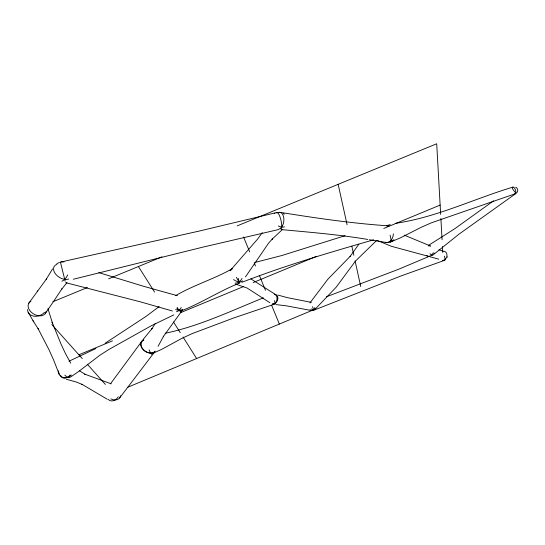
<?xml version="1.0" encoding="UTF-8"?>
<svg xmlns="http://www.w3.org/2000/svg" width="545" height="545" viewBox="0 0 545 545"><rect width="100%" height="100%" fill="white"/><g stroke="black" fill="none" stroke-linecap="round" stroke-linejoin="round"><path stroke-width="0.82" d="M58.567 371.445L58.594 370.838M512.3 187.787C511.578 188.032 516.156 194.02 516.054 192.705M447.704 256.804L447.602 257.226M434.304 253.078L434.011 253.697M158.077 346.368L163.582 336.204L163.296 336.626L182.507 309.982M52.579 268.855L46.175 279.415L46.543 278.904L28.783 303.224M155.38 323.28L151.789 328.976L152.082 328.553L142.933 339.726M262.22 232.674L257.949 238.676L230.085 270.736A8.059 4.912 37.5 0 1 231.284 269.782M358.862 244.208L350.074 256.511L350.326 256.204L327.811 279.292L309.955 302.918M53.723 301.208L61.898 288.877L61.544 289.395L66.96 282.637M245.488 276.901L268.61 243.104L272.595 238.717L272.084 239.201L282.583 229.37M517.028 192.474C518.431 190.777 517.675 187.971 515.631 187.167M45.16 313.709L53.349 301.767M37.278 291.405L37.673 290.86M110.485 383.796L141.877 341.211M119.587 398.007L154.119 352.622M391.385 239.984L389.525 241.782A8.407 5.709 -82.1 0 1 386.03 242.443A8.407 5.736 -82.2 0 0 393.388 233.853M315.01 309.349L336.17 287.181L355.504 261.035L376.425 240.652M393.953 239.671L391.535 241.592M159.174 306.535L145.903 316.495L105.09 343.261M493.572 200.833L454.782 228.716L428.261 245.543M516.258 193.237L458.924 234.207L432.519 255.367A5.259 1.07 53.6 0 1 429.978 253.629M231.714 269.128L232.259 268.76M56.803 263.705L59.514 262.343M70.543 377.051L78.609 371.52L99.796 355.299L108.802 349.529L151.374 325.719L173.78 314.887M151.408 354.032L161.702 349.345L181.655 338.506L191.826 333.731L233.505 318.035L275.327 303.878L274.448 300.663M274.339 213.517L274.939 213.184M95.825 348.582L69.011 361.199M175.619 295.628C193.768 285.042 214.049 279.074 232.313 268.699M239.207 283.216C218.961 291.255 200.792 303.476 180.395 311.181M263.399 297.843C231.169 310.854 199.368 326.155 165.162 333.281M428.874 256.525L398.456 269.312L326.441 296.773M127.312 387.427L313.763 309.717M78.882 354.795L112.481 340.877M180.456 312.701L243.778 286.466M253.153 282.576L316.502 256.327M383.789 228.444L440.135 205.09M52.885 301.732L87.411 287.522M108.598 278.802L161.926 256.852M237.17 225.889L436.709 143.764L440.66 214.396M390.315 242.13L400.807 237.681L421.156 227.306L431.497 222.782L515.277 193.748M313.552 310.33L401.004 275.961L444.679 260.292M512.954 187.092C473.843 198.877 436.525 217.332 395.806 223.28M345.012 235.706L281.874 255.516L254.903 262.465M241.857 282.324C284.946 265.599 329.309 252.526 373.713 239.807M386.364 225.787L390.254 224.601M73.323 279.251L203.115 247.083L278.461 229.581M276.724 212.523L199.068 231.1L60.427 262.125L60.502 262.479M61.306 261.92L64.044 261.886M428.602 245.986L429.031 245.938M275.974 304.601L286.002 305.765L311.359 310.521M281.206 229.568C310.139 232.299 339.174 234.609 367.848 239.466M388.51 225.841C352.029 223.443 315.848 218.054 279.762 212.291M386.609 242.545L369.428 239.752M311.331 302.373L287.583 297.693L277.855 295.056M429.644 256.654L438.752 259.188M442.036 250.727L438.977 249.78M385.192 242.259L385.88 242.423M65.672 282.671L139.888 301.692L172.397 311.004M177.438 295.717L144.105 286.445L98.815 272.623M66.32 379.259L76.348 382.038L82.54 384.586L81.839 384.211L107.154 399.185M427.471 256.061L391.283 246.258L377.467 240.543M235.733 284.156L247.062 287.992L269.843 302.7M111.207 383.83L84.768 374.17L85.456 374.531L79.556 370.845M430.461 245.972L404.172 235.113M276.022 294.818L250.925 278.917M283.386 213.558L284.279 214.212M51.836 324.568L82.268 358.583M87.343 364.258L105.396 384.436M28.149 312.319L33.729 321.857M32.979 320.692L38.715 329.623L38.068 328.621L48.9 349.536L53.478 359.645L59.269 374.463M138.416 266.532L154.582 292.079M173.474 321.938L180.286 332.702M183.011 337.008L196.636 358.535M70.755 363.181L65.598 353.862L60.917 343.861L52.088 322.122L52.47 323.171L47.933 308.593M243.567 237L249.692 251.899M254.202 262.874L255.496 266.008M259.359 275.416L265.49 290.322M271.614 305.227L279.353 324.057M60.427 262.125L65.182 281.274M338.159 184.319L347.09 224.744M351.825 246.183L353.828 255.244M355.102 261.007L360.742 286.541M440.885 218.497L442.077 239.786M442.458 246.524L442.792 252.485M120.54 395.738A7.889 6.022 34.6 0 1 110.88 398.885M118.279 396.821A8.073 6.077 -61.6 0 1 108.067 399.219M70.169 374.974A7.548 5.436 -60.4 0 1 60.488 375.205M69.917 377.46A7.358 3.427 58.3 0 1 64.855 375.117M71.388 375.055A7.65 6.268 -25.3 0 1 63.343 377.522A7.65 6.268 -25.3 0 1 58.751 372.221M46.175 311.195A9.742 6.758 30.5 0 1 33.218 313.75A9.742 6.758 30.5 0 1 30.902 301.331M44.513 312.333A9.912 7.725 -22.1 0 1 33.797 316.175A9.912 7.725 -22.1 0 1 27.55 309.546M181.437 310.452A8.025 2.548 58.6 0 1 176.941 308.293M181.26 307.475A8.052 5.3 -73.3 0 1 176.512 311.726M182.636 309.417A8.052 5.498 33 0 1 175.619 309.478M180.586 310.909A8.025 1.424 64.5 0 1 177.125 307.353M154.739 351.716A8.325 5.893 35.5 0 1 143.512 349.747A8.325 5.893 35.5 0 1 143.328 340.066M155.27 351.096A8.332 6.09 32.3 0 1 143.383 349.958A8.332 6.09 32.3 0 1 143.846 339.91M151.456 353.93A8.311 0.77 69.8 0 1 149.105 349.876M274.38 294.443A5.014 4.026 -57.6 0 1 277.8 299.396A5.014 4.026 -57.6 0 1 272.337 303.926M274.544 294.266A5.014 3.379 -79.1 0 1 276.901 299.859A5.014 3.379 -79.1 0 1 272.609 304.11M242.082 278.481A8.059 6.227 -57.3 0 1 235.093 283.196M242.593 280.852A8.059 4.912 37.5 0 1 233.553 279.578M239.964 282.875A8.052 0.811 64.5 0 1 236.462 277.364M238.26 278.372A8.052 0.92 72.8 0 1 238.901 283.291M68.684 279.067A10.096 6.588 31.9 0 1 55.597 274.101A10.096 6.588 31.9 0 1 56.946 264.352M67.628 274.898A9.919 5.593 -72.5 0 1 61.851 281.186M284.463 226.836A8.522 4.633 37.7 0 1 278.257 225.923M276.376 212.931A8.529 2.18 76.7 0 1 280.6 218.824A8.529 2.18 76.7 0 1 280.934 229.009M277.718 212.843A8.529 4.973 -83 0 1 283.87 218.606A8.529 4.973 -83 0 1 278.931 229.159M314.806 307.564A3.999 2.827 -79.4 0 1 310.112 309.751M315.426 308.736A3.999 2.398 40.5 0 1 311.256 308.954M312.53 306.685A3.999 0.347 68.8 0 1 313.164 309.792M442.302 251.443A4.748 3.876 -69.1 0 1 446.995 255.169A4.748 3.876 -69.1 0 1 442.438 260.517M444.359 256.15A4.748 1.185 68.1 0 1 444.23 260.128M433.309 252.716A5.246 4.224 -69.3 0 1 426.374 255.367M429.964 246.04A5.246 4.224 -69.3 0 1 430.421 246.061M390.091 235.181A8.4 2.091 70.8 0 1 389.28 241.708M387.311 225.937A8.407 5.736 -82.2 0 1 389.123 225.943M512.464 187.698A3.529 1.424 70.7 0 1 515.359 189.667A3.529 1.424 70.7 0 1 514.807 193.727"/></g></svg>
